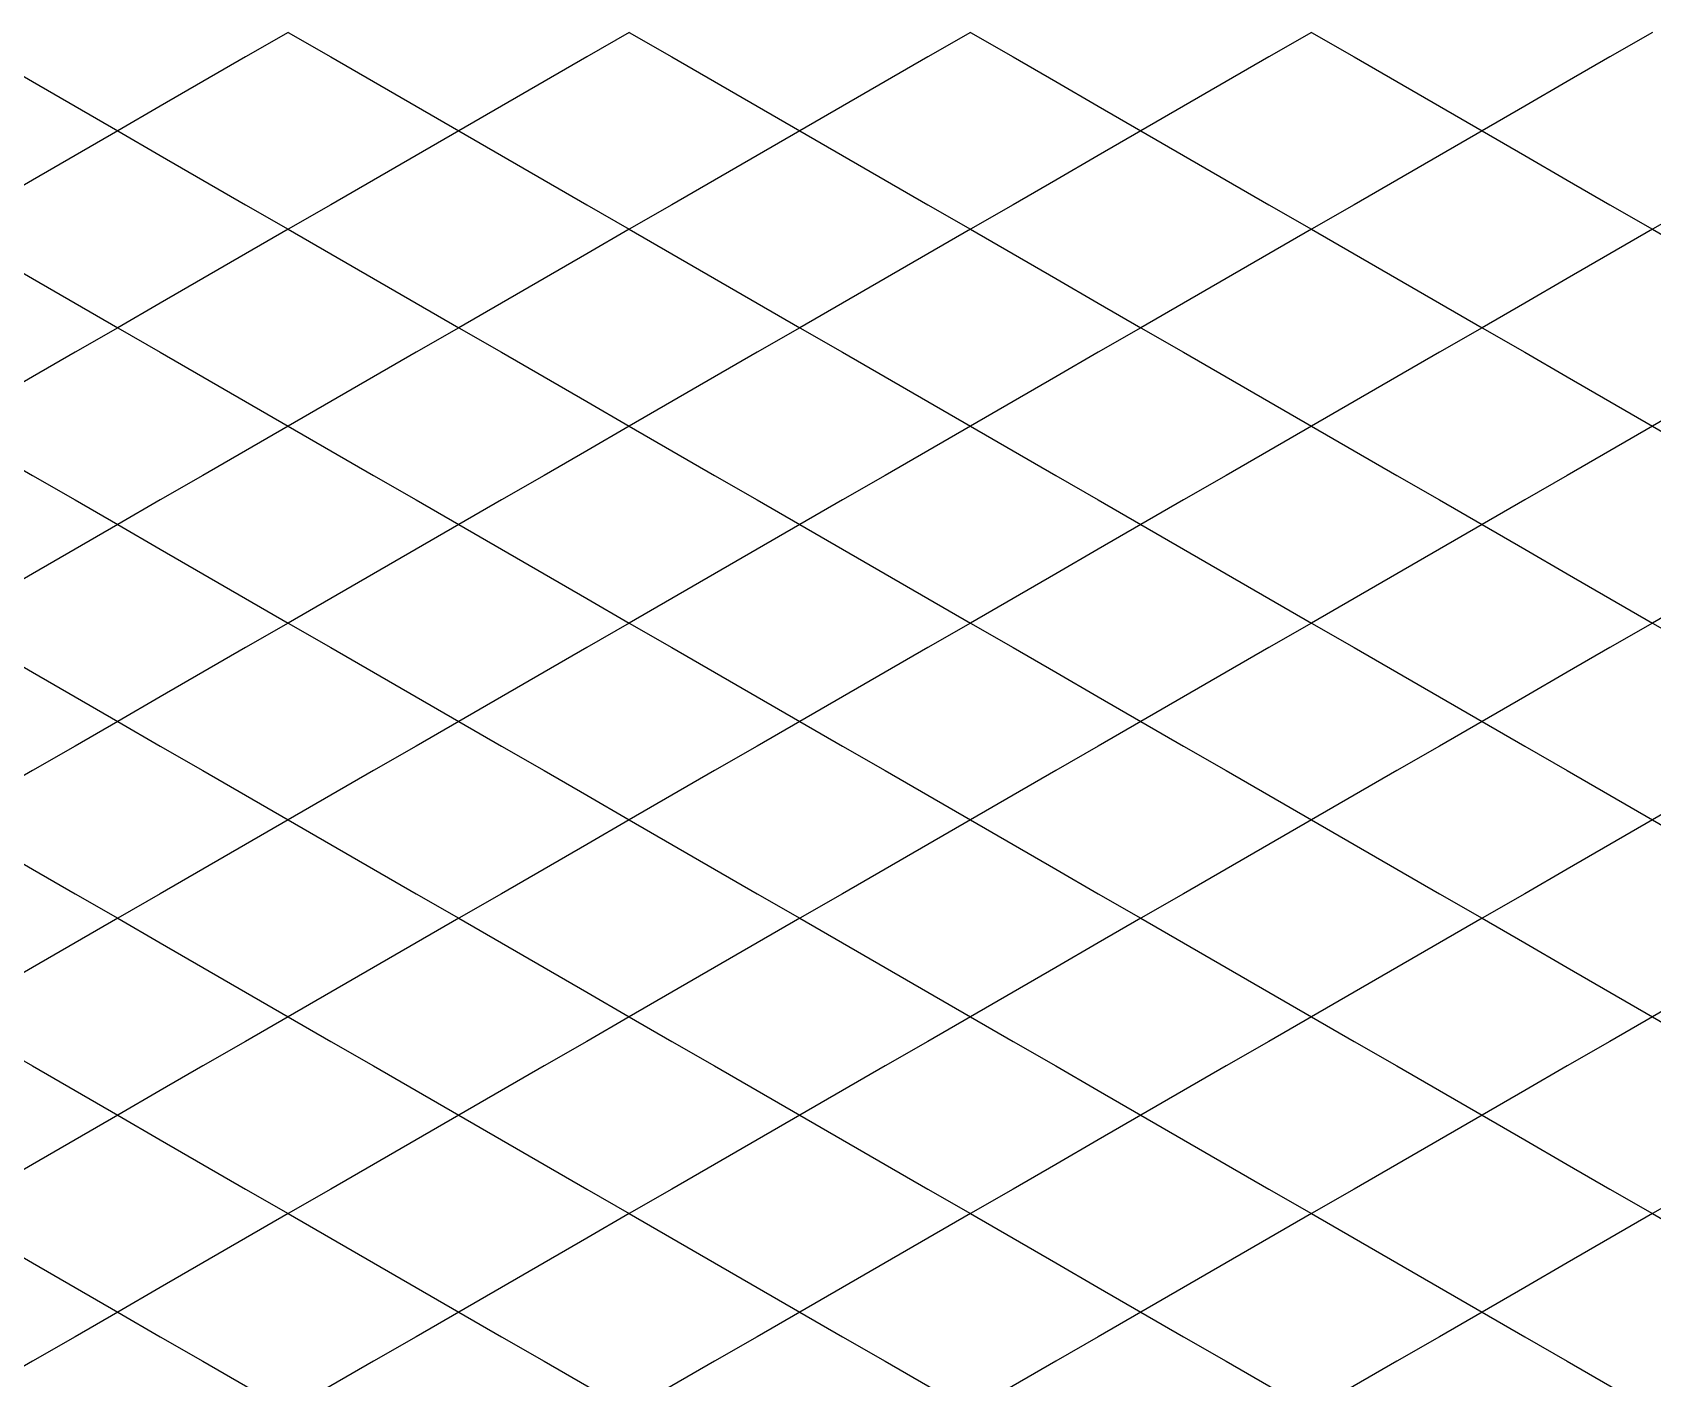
# Model space of a CAD drawing. Header units: metres. Extents: x 0 to 1028, y -291 to 246.
# Drawn here: x 289.1 to 349.6, y -61.5 to -11.3 of the extents above; entities that cross this region are included whole.
import ezdxf

# ---------------------------------------------------------------- set-up
doc = ezdxf.new("R2010")
doc.units = ezdxf.units.M
doc.layers.add('LAYER_02_PROJECTION', color=7, linetype='Continuous')

msp = doc.modelspace()

# ---------------------------------------------------------------- linework, layer by layer
at = {"layer": 'LAYER_02_PROJECTION'}
for points in [[(285.954, -11.268), (287.545, -12.186), (289.136, -13.105), (290.727, -14.023), (292.318, -14.942)], [(285.954, -11.268), (287.545, -12.186), (289.136, -13.105), (290.727, -14.023), (292.318, -14.942)], [(298.682, -11.268), (297.091, -12.186), (295.5, -13.105), (293.909, -14.023), (292.318, -14.942)], [(298.682, -11.268), (297.091, -12.186), (295.5, -13.105), (293.909, -14.023), (292.318, -14.942)], [(298.682, -11.268), (300.273, -12.186), (301.864, -13.105), (303.455, -14.023), (305.046, -14.942)], [(298.682, -11.268), (300.273, -12.186), (301.864, -13.105), (303.455, -14.023), (305.046, -14.942)], [(311.41, -11.268), (309.819, -12.186), (308.228, -13.105), (306.637, -14.023), (305.046, -14.942)], [(311.41, -11.268), (309.819, -12.186), (308.228, -13.105), (306.637, -14.023), (305.046, -14.942)], [(311.41, -11.268), (313.001, -12.186), (314.592, -13.105), (316.183, -14.023), (317.774, -14.942)], [(311.41, -11.268), (313.001, -12.186), (314.592, -13.105), (316.183, -14.023), (317.774, -14.942)], [(324.138, -11.268), (322.547, -12.186), (320.956, -13.105), (319.365, -14.023), (317.774, -14.942)], [(324.138, -11.268), (322.547, -12.186), (320.956, -13.105), (319.365, -14.023), (317.774, -14.942)], [(324.138, -11.268), (325.729, -12.186), (327.32, -13.105), (328.911, -14.023), (330.502, -14.942)], [(324.138, -11.268), (325.729, -12.186), (327.32, -13.105), (328.911, -14.023), (330.502, -14.942)], [(336.866, -11.268), (335.275, -12.186), (333.684, -13.105), (332.093, -14.023), (330.502, -14.942)], [(336.866, -11.268), (335.275, -12.186), (333.684, -13.105), (332.093, -14.023), (330.502, -14.942)], [(336.866, -11.268), (338.457, -12.186), (340.048, -13.105), (341.639, -14.023), (343.23, -14.942)], [(336.866, -11.268), (338.457, -12.186), (340.048, -13.105), (341.639, -14.023), (343.23, -14.942)], [(349.594, -11.268), (348.003, -12.186), (346.412, -13.105), (344.821, -14.023), (343.23, -14.942)], [(349.594, -11.268), (348.003, -12.186), (346.412, -13.105), (344.821, -14.023), (343.23, -14.942)], [(292.318, -14.942), (290.727, -15.86), (289.136, -16.779), (287.545, -17.698), (285.954, -18.616)], [(292.318, -14.942), (290.727, -15.86), (289.136, -16.779), (287.545, -17.698), (285.954, -18.616)], [(292.318, -14.942), (293.909, -15.86), (295.5, -16.779), (297.091, -17.698), (298.682, -18.616)], [(292.318, -14.942), (293.909, -15.86), (295.5, -16.779), (297.091, -17.698), (298.682, -18.616)], [(305.046, -14.942), (303.455, -15.86), (301.864, -16.779), (300.273, -17.698), (298.682, -18.616)], [(305.046, -14.942), (303.455, -15.86), (301.864, -16.779), (300.273, -17.698), (298.682, -18.616)], [(305.046, -14.942), (306.637, -15.86), (308.228, -16.779), (309.819, -17.698), (311.41, -18.616)], [(305.046, -14.942), (306.637, -15.86), (308.228, -16.779), (309.819, -17.698), (311.41, -18.616)], [(317.774, -14.942), (316.183, -15.86), (314.592, -16.779), (313.001, -17.698), (311.41, -18.616)], [(317.774, -14.942), (316.183, -15.86), (314.592, -16.779), (313.001, -17.698), (311.41, -18.616)], [(317.774, -14.942), (319.365, -15.86), (320.956, -16.779), (322.547, -17.698), (324.138, -18.616)], [(317.774, -14.942), (319.365, -15.86), (320.956, -16.779), (322.547, -17.698), (324.138, -18.616)], [(330.502, -14.942), (328.911, -15.86), (327.32, -16.779), (325.729, -17.698), (324.138, -18.616)], [(330.502, -14.942), (328.911, -15.86), (327.32, -16.779), (325.729, -17.698), (324.138, -18.616)], [(330.502, -14.942), (332.093, -15.86), (333.684, -16.779), (335.275, -17.698), (336.866, -18.616)], [(330.502, -14.942), (332.093, -15.86), (333.684, -16.779), (335.275, -17.698), (336.866, -18.616)], [(343.23, -14.942), (341.639, -15.86), (340.048, -16.779), (338.457, -17.698), (336.866, -18.616)], [(343.23, -14.942), (341.639, -15.86), (340.048, -16.779), (338.457, -17.698), (336.866, -18.616)], [(343.23, -14.942), (344.821, -15.86), (346.412, -16.779), (348.003, -17.698), (349.594, -18.616)], [(343.23, -14.942), (344.821, -15.86), (346.412, -16.779), (348.003, -17.698), (349.594, -18.616)], [(355.958, -14.942), (354.367, -15.86), (352.776, -16.779), (351.185, -17.698), (349.594, -18.616)], [(355.958, -14.942), (354.367, -15.86), (352.776, -16.779), (351.185, -17.698), (349.594, -18.616)], [(285.954, -18.616), (287.545, -19.535), (289.136, -20.453), (290.727, -21.372), (292.318, -22.29)], [(285.954, -18.616), (287.545, -19.535), (289.136, -20.453), (290.727, -21.372), (292.318, -22.29)], [(298.682, -18.616), (297.091, -19.535), (295.5, -20.453), (293.909, -21.372), (292.318, -22.29)], [(298.682, -18.616), (297.091, -19.535), (295.5, -20.453), (293.909, -21.372), (292.318, -22.29)], [(298.682, -18.616), (300.273, -19.535), (301.864, -20.453), (303.455, -21.372), (305.046, -22.29)], [(298.682, -18.616), (300.273, -19.535), (301.864, -20.453), (303.455, -21.372), (305.046, -22.29)], [(311.41, -18.616), (309.819, -19.535), (308.228, -20.453), (306.637, -21.372), (305.046, -22.29)], [(311.41, -18.616), (309.819, -19.535), (308.228, -20.453), (306.637, -21.372), (305.046, -22.29)], [(311.41, -18.616), (313.001, -19.535), (314.592, -20.453), (316.183, -21.372), (317.774, -22.29)], [(311.41, -18.616), (313.001, -19.535), (314.592, -20.453), (316.183, -21.372), (317.774, -22.29)], [(324.138, -18.616), (322.547, -19.535), (320.956, -20.453), (319.365, -21.372), (317.774, -22.29)], [(324.138, -18.616), (322.547, -19.535), (320.956, -20.453), (319.365, -21.372), (317.774, -22.29)], [(324.138, -18.616), (325.729, -19.535), (327.32, -20.453), (328.911, -21.372), (330.502, -22.29)], [(324.138, -18.616), (325.729, -19.535), (327.32, -20.453), (328.911, -21.372), (330.502, -22.29)], [(336.866, -18.616), (335.275, -19.535), (333.684, -20.453), (332.093, -21.372), (330.502, -22.29)], [(336.866, -18.616), (335.275, -19.535), (333.684, -20.453), (332.093, -21.372), (330.502, -22.29)], [(336.866, -18.616), (338.457, -19.535), (340.048, -20.453), (341.639, -21.372), (343.23, -22.29)], [(336.866, -18.616), (338.457, -19.535), (340.048, -20.453), (341.639, -21.372), (343.23, -22.29)], [(349.594, -18.616), (348.003, -19.535), (346.412, -20.453), (344.821, -21.372), (343.23, -22.29)], [(349.594, -18.616), (348.003, -19.535), (346.412, -20.453), (344.821, -21.372), (343.23, -22.29)], [(349.594, -18.616), (351.185, -19.535), (352.776, -20.453), (354.367, -21.372), (355.958, -22.29)], [(349.594, -18.616), (351.185, -19.535), (352.776, -20.453), (354.367, -21.372), (355.958, -22.29)], [(292.318, -22.29), (290.727, -23.209), (289.136, -24.127), (287.545, -25.046), (285.954, -25.965)], [(292.318, -22.29), (290.727, -23.209), (289.136, -24.127), (287.545, -25.046), (285.954, -25.965)], [(292.318, -22.29), (293.909, -23.209), (295.5, -24.127), (297.091, -25.046), (298.682, -25.965)], [(292.318, -22.29), (293.909, -23.209), (295.5, -24.127), (297.091, -25.046), (298.682, -25.965)], [(305.046, -22.29), (303.455, -23.209), (301.864, -24.127), (300.273, -25.046), (298.682, -25.965)], [(305.046, -22.29), (303.455, -23.209), (301.864, -24.127), (300.273, -25.046), (298.682, -25.965)], [(305.046, -22.29), (306.637, -23.209), (308.228, -24.127), (309.819, -25.046), (311.41, -25.965)], [(305.046, -22.29), (306.637, -23.209), (308.228, -24.127), (309.819, -25.046), (311.41, -25.965)], [(317.774, -22.29), (316.183, -23.209), (314.592, -24.127), (313.001, -25.046), (311.41, -25.965)], [(317.774, -22.29), (316.183, -23.209), (314.592, -24.127), (313.001, -25.046), (311.41, -25.965)], [(317.774, -22.29), (319.365, -23.209), (320.956, -24.127), (322.547, -25.046), (324.138, -25.965)], [(317.774, -22.29), (319.365, -23.209), (320.956, -24.127), (322.547, -25.046), (324.138, -25.965)], [(330.502, -22.29), (328.911, -23.209), (327.32, -24.127), (325.729, -25.046), (324.138, -25.965)], [(330.502, -22.29), (328.911, -23.209), (327.32, -24.127), (325.729, -25.046), (324.138, -25.965)], [(330.502, -22.29), (332.093, -23.209), (333.684, -24.127), (335.275, -25.046), (336.866, -25.965)], [(330.502, -22.29), (332.093, -23.209), (333.684, -24.127), (335.275, -25.046), (336.866, -25.965)], [(343.23, -22.29), (341.639, -23.209), (340.048, -24.127), (338.457, -25.046), (336.866, -25.965)], [(343.23, -22.29), (341.639, -23.209), (340.048, -24.127), (338.457, -25.046), (336.866, -25.965)], [(343.23, -22.29), (344.821, -23.209), (346.412, -24.127), (348.003, -25.046), (349.594, -25.965)], [(343.23, -22.29), (344.821, -23.209), (346.412, -24.127), (348.003, -25.046), (349.594, -25.965)], [(355.958, -22.29), (354.367, -23.209), (352.776, -24.127), (351.185, -25.046), (349.594, -25.965)], [(355.958, -22.29), (354.367, -23.209), (352.776, -24.127), (351.185, -25.046), (349.594, -25.965)], [(285.954, -25.965), (287.545, -26.883), (289.136, -27.802), (290.727, -28.72), (292.318, -29.639)], [(285.954, -25.965), (287.545, -26.883), (289.136, -27.802), (290.727, -28.72), (292.318, -29.639)], [(298.682, -25.965), (297.091, -26.883), (295.5, -27.802), (293.909, -28.72), (292.318, -29.639)], [(298.682, -25.965), (297.091, -26.883), (295.5, -27.802), (293.909, -28.72), (292.318, -29.639)], [(298.682, -25.965), (300.273, -26.883), (301.864, -27.802), (303.455, -28.72), (305.046, -29.639)], [(298.682, -25.965), (300.273, -26.883), (301.864, -27.802), (303.455, -28.72), (305.046, -29.639)], [(311.41, -25.965), (309.819, -26.883), (308.228, -27.802), (306.637, -28.72), (305.046, -29.639)], [(311.41, -25.965), (309.819, -26.883), (308.228, -27.802), (306.637, -28.72), (305.046, -29.639)], [(311.41, -25.965), (313.001, -26.883), (314.592, -27.802), (316.183, -28.72), (317.774, -29.639)], [(311.41, -25.965), (313.001, -26.883), (314.592, -27.802), (316.183, -28.72), (317.774, -29.639)], [(324.138, -25.965), (322.547, -26.883), (320.956, -27.802), (319.365, -28.72), (317.774, -29.639)], [(324.138, -25.965), (322.547, -26.883), (320.956, -27.802), (319.365, -28.72), (317.774, -29.639)], [(324.138, -25.965), (325.729, -26.883), (327.32, -27.802), (328.911, -28.72), (330.502, -29.639)], [(324.138, -25.965), (325.729, -26.883), (327.32, -27.802), (328.911, -28.72), (330.502, -29.639)], [(336.866, -25.965), (335.275, -26.883), (333.684, -27.802), (332.093, -28.72), (330.502, -29.639)], [(336.866, -25.965), (335.275, -26.883), (333.684, -27.802), (332.093, -28.72), (330.502, -29.639)], [(336.866, -25.965), (338.457, -26.883), (340.048, -27.802), (341.639, -28.72), (343.23, -29.639)], [(336.866, -25.965), (338.457, -26.883), (340.048, -27.802), (341.639, -28.72), (343.23, -29.639)], [(349.594, -25.965), (348.003, -26.883), (346.412, -27.802), (344.821, -28.72), (343.23, -29.639)], [(349.594, -25.965), (348.003, -26.883), (346.412, -27.802), (344.821, -28.72), (343.23, -29.639)], [(349.594, -25.965), (351.185, -26.883), (352.776, -27.802), (354.367, -28.72), (355.958, -29.639)], [(349.594, -25.965), (351.185, -26.883), (352.776, -27.802), (354.367, -28.72), (355.958, -29.639)], [(292.318, -29.639), (290.727, -30.557), (289.136, -31.476), (287.545, -32.395), (285.954, -33.313)], [(292.318, -29.639), (290.727, -30.557), (289.136, -31.476), (287.545, -32.395), (285.954, -33.313)], [(292.318, -29.639), (293.909, -30.557), (295.5, -31.476), (297.091, -32.395), (298.682, -33.313)], [(292.318, -29.639), (293.909, -30.557), (295.5, -31.476), (297.091, -32.395), (298.682, -33.313)], [(305.046, -29.639), (303.455, -30.557), (301.864, -31.476), (300.273, -32.395), (298.682, -33.313)], [(305.046, -29.639), (303.455, -30.557), (301.864, -31.476), (300.273, -32.395), (298.682, -33.313)], [(305.046, -29.639), (306.637, -30.557), (308.228, -31.476), (309.819, -32.395), (311.41, -33.313)], [(305.046, -29.639), (306.637, -30.557), (308.228, -31.476), (309.819, -32.395), (311.41, -33.313)], [(317.774, -29.639), (316.183, -30.557), (314.592, -31.476), (313.001, -32.395), (311.41, -33.313)], [(317.774, -29.639), (316.183, -30.557), (314.592, -31.476), (313.001, -32.395), (311.41, -33.313)], [(317.774, -29.639), (319.365, -30.557), (320.956, -31.476), (322.547, -32.395), (324.138, -33.313)], [(317.774, -29.639), (319.365, -30.557), (320.956, -31.476), (322.547, -32.395), (324.138, -33.313)], [(330.502, -29.639), (328.911, -30.557), (327.32, -31.476), (325.729, -32.395), (324.138, -33.313)], [(330.502, -29.639), (328.911, -30.557), (327.32, -31.476), (325.729, -32.395), (324.138, -33.313)], [(330.502, -29.639), (332.093, -30.557), (333.684, -31.476), (335.275, -32.395), (336.866, -33.313)], [(330.502, -29.639), (332.093, -30.557), (333.684, -31.476), (335.275, -32.395), (336.866, -33.313)], [(343.23, -29.639), (341.639, -30.557), (340.048, -31.476), (338.457, -32.395), (336.866, -33.313)], [(343.23, -29.639), (341.639, -30.557), (340.048, -31.476), (338.457, -32.395), (336.866, -33.313)], [(343.23, -29.639), (344.821, -30.557), (346.412, -31.476), (348.003, -32.395), (349.594, -33.313)], [(343.23, -29.639), (344.821, -30.557), (346.412, -31.476), (348.003, -32.395), (349.594, -33.313)], [(355.958, -29.639), (354.367, -30.557), (352.776, -31.476), (351.185, -32.395), (349.594, -33.313)], [(355.958, -29.639), (354.367, -30.557), (352.776, -31.476), (351.185, -32.395), (349.594, -33.313)], [(285.954, -33.313), (287.545, -34.232), (289.136, -35.15), (290.727, -36.069), (292.318, -36.987)], [(285.954, -33.313), (287.545, -34.232), (289.136, -35.15), (290.727, -36.069), (292.318, -36.987)], [(298.682, -33.313), (297.091, -34.232), (295.5, -35.15), (293.909, -36.069), (292.318, -36.987)], [(298.682, -33.313), (297.091, -34.232), (295.5, -35.15), (293.909, -36.069), (292.318, -36.987)], [(298.682, -33.313), (300.273, -34.232), (301.864, -35.15), (303.455, -36.069), (305.046, -36.987)], [(298.682, -33.313), (300.273, -34.232), (301.864, -35.15), (303.455, -36.069), (305.046, -36.987)], [(311.41, -33.313), (309.819, -34.232), (308.228, -35.15), (306.637, -36.069), (305.046, -36.987)], [(311.41, -33.313), (309.819, -34.232), (308.228, -35.15), (306.637, -36.069), (305.046, -36.987)], [(311.41, -33.313), (313.001, -34.232), (314.592, -35.15), (316.183, -36.069), (317.774, -36.987)], [(311.41, -33.313), (313.001, -34.232), (314.592, -35.15), (316.183, -36.069), (317.774, -36.987)], [(324.138, -33.313), (322.547, -34.232), (320.956, -35.15), (319.365, -36.069), (317.774, -36.987)], [(324.138, -33.313), (322.547, -34.232), (320.956, -35.15), (319.365, -36.069), (317.774, -36.987)], [(324.138, -33.313), (325.729, -34.232), (327.32, -35.15), (328.911, -36.069), (330.502, -36.987)], [(324.138, -33.313), (325.729, -34.232), (327.32, -35.15), (328.911, -36.069), (330.502, -36.987)], [(336.866, -33.313), (335.275, -34.232), (333.684, -35.15), (332.093, -36.069), (330.502, -36.987)], [(336.866, -33.313), (335.275, -34.232), (333.684, -35.15), (332.093, -36.069), (330.502, -36.987)], [(336.866, -33.313), (338.457, -34.232), (340.048, -35.15), (341.639, -36.069), (343.23, -36.987)], [(336.866, -33.313), (338.457, -34.232), (340.048, -35.15), (341.639, -36.069), (343.23, -36.987)], [(349.594, -33.313), (348.003, -34.232), (346.412, -35.15), (344.821, -36.069), (343.23, -36.987)], [(349.594, -33.313), (348.003, -34.232), (346.412, -35.15), (344.821, -36.069), (343.23, -36.987)], [(349.594, -33.313), (351.185, -34.232), (352.776, -35.15), (354.367, -36.069), (355.958, -36.987)], [(349.594, -33.313), (351.185, -34.232), (352.776, -35.15), (354.367, -36.069), (355.958, -36.987)], [(292.318, -36.987), (290.727, -37.906), (289.136, -38.824), (287.545, -39.743), (285.954, -40.662)], [(292.318, -36.987), (290.727, -37.906), (289.136, -38.824), (287.545, -39.743), (285.954, -40.662)], [(292.318, -36.987), (293.909, -37.906), (295.5, -38.824), (297.091, -39.743), (298.682, -40.662)], [(292.318, -36.987), (293.909, -37.906), (295.5, -38.824), (297.091, -39.743), (298.682, -40.662)], [(305.046, -36.987), (303.455, -37.906), (301.864, -38.824), (300.273, -39.743), (298.682, -40.662)], [(305.046, -36.987), (303.455, -37.906), (301.864, -38.824), (300.273, -39.743), (298.682, -40.662)], [(305.046, -36.987), (306.637, -37.906), (308.228, -38.824), (309.819, -39.743), (311.41, -40.662)], [(305.046, -36.987), (306.637, -37.906), (308.228, -38.824), (309.819, -39.743), (311.41, -40.662)], [(317.774, -36.987), (316.183, -37.906), (314.592, -38.824), (313.001, -39.743), (311.41, -40.662)], [(317.774, -36.987), (316.183, -37.906), (314.592, -38.824), (313.001, -39.743), (311.41, -40.662)], [(317.774, -36.987), (319.365, -37.906), (320.956, -38.824), (322.547, -39.743), (324.138, -40.662)], [(317.774, -36.987), (319.365, -37.906), (320.956, -38.824), (322.547, -39.743), (324.138, -40.662)], [(330.502, -36.987), (328.911, -37.906), (327.32, -38.824), (325.729, -39.743), (324.138, -40.662)], [(330.502, -36.987), (328.911, -37.906), (327.32, -38.824), (325.729, -39.743), (324.138, -40.662)], [(330.502, -36.987), (332.093, -37.906), (333.684, -38.824), (335.275, -39.743), (336.866, -40.662)], [(330.502, -36.987), (332.093, -37.906), (333.684, -38.824), (335.275, -39.743), (336.866, -40.662)], [(343.23, -36.987), (341.639, -37.906), (340.048, -38.824), (338.457, -39.743), (336.866, -40.662)], [(343.23, -36.987), (341.639, -37.906), (340.048, -38.824), (338.457, -39.743), (336.866, -40.662)], [(343.23, -36.987), (344.821, -37.906), (346.412, -38.824), (348.003, -39.743), (349.594, -40.662)], [(343.23, -36.987), (344.821, -37.906), (346.412, -38.824), (348.003, -39.743), (349.594, -40.662)], [(355.958, -36.987), (354.367, -37.906), (352.776, -38.824), (351.185, -39.743), (349.594, -40.662)], [(355.958, -36.987), (354.367, -37.906), (352.776, -38.824), (351.185, -39.743), (349.594, -40.662)], [(285.954, -40.662), (287.545, -41.58), (289.136, -42.499), (290.727, -43.417), (292.318, -44.336)], [(285.954, -40.662), (287.545, -41.58), (289.136, -42.499), (290.727, -43.417), (292.318, -44.336)], [(298.682, -40.662), (297.091, -41.58), (295.5, -42.499), (293.909, -43.417), (292.318, -44.336)], [(298.682, -40.662), (297.091, -41.58), (295.5, -42.499), (293.909, -43.417), (292.318, -44.336)], [(298.682, -40.662), (300.273, -41.58), (301.864, -42.499), (303.455, -43.417), (305.046, -44.336)], [(298.682, -40.662), (300.273, -41.58), (301.864, -42.499), (303.455, -43.417), (305.046, -44.336)], [(311.41, -40.662), (309.819, -41.58), (308.228, -42.499), (306.637, -43.417), (305.046, -44.336)], [(311.41, -40.662), (309.819, -41.58), (308.228, -42.499), (306.637, -43.417), (305.046, -44.336)], [(311.41, -40.662), (313.001, -41.58), (314.592, -42.499), (316.183, -43.417), (317.774, -44.336)], [(311.41, -40.662), (313.001, -41.58), (314.592, -42.499), (316.183, -43.417), (317.774, -44.336)], [(324.138, -40.662), (322.547, -41.58), (320.956, -42.499), (319.365, -43.417), (317.774, -44.336)], [(324.138, -40.662), (322.547, -41.58), (320.956, -42.499), (319.365, -43.417), (317.774, -44.336)], [(324.138, -40.662), (325.729, -41.58), (327.32, -42.499), (328.911, -43.417), (330.502, -44.336)], [(324.138, -40.662), (325.729, -41.58), (327.32, -42.499), (328.911, -43.417), (330.502, -44.336)], [(336.866, -40.662), (335.275, -41.58), (333.684, -42.499), (332.093, -43.417), (330.502, -44.336)], [(336.866, -40.662), (335.275, -41.58), (333.684, -42.499), (332.093, -43.417), (330.502, -44.336)], [(336.866, -40.662), (338.457, -41.58), (340.048, -42.499), (341.639, -43.417), (343.23, -44.336)], [(336.866, -40.662), (338.457, -41.58), (340.048, -42.499), (341.639, -43.417), (343.23, -44.336)], [(349.594, -40.662), (348.003, -41.58), (346.412, -42.499), (344.821, -43.417), (343.23, -44.336)], [(349.594, -40.662), (348.003, -41.58), (346.412, -42.499), (344.821, -43.417), (343.23, -44.336)], [(349.594, -40.662), (351.185, -41.58), (352.776, -42.499), (354.367, -43.417), (355.958, -44.336)], [(349.594, -40.662), (351.185, -41.58), (352.776, -42.499), (354.367, -43.417), (355.958, -44.336)], [(292.318, -44.336), (290.727, -45.254), (289.136, -46.173), (287.545, -47.091), (285.954, -48.01)], [(292.318, -44.336), (290.727, -45.254), (289.136, -46.173), (287.545, -47.091), (285.954, -48.01)], [(292.318, -44.336), (293.909, -45.254), (295.5, -46.173), (297.091, -47.091), (298.682, -48.01)], [(292.318, -44.336), (293.909, -45.254), (295.5, -46.173), (297.091, -47.091), (298.682, -48.01)], [(305.046, -44.336), (303.455, -45.254), (301.864, -46.173), (300.273, -47.091), (298.682, -48.01)], [(305.046, -44.336), (303.455, -45.254), (301.864, -46.173), (300.273, -47.091), (298.682, -48.01)], [(305.046, -44.336), (306.637, -45.254), (308.228, -46.173), (309.819, -47.091), (311.41, -48.01)], [(305.046, -44.336), (306.637, -45.254), (308.228, -46.173), (309.819, -47.091), (311.41, -48.01)], [(317.774, -44.336), (316.183, -45.254), (314.592, -46.173), (313.001, -47.091), (311.41, -48.01)], [(317.774, -44.336), (316.183, -45.254), (314.592, -46.173), (313.001, -47.091), (311.41, -48.01)], [(317.774, -44.336), (319.365, -45.254), (320.956, -46.173), (322.547, -47.091), (324.138, -48.01)], [(317.774, -44.336), (319.365, -45.254), (320.956, -46.173), (322.547, -47.091), (324.138, -48.01)], [(330.502, -44.336), (328.911, -45.254), (327.32, -46.173), (325.729, -47.091), (324.138, -48.01)], [(330.502, -44.336), (328.911, -45.254), (327.32, -46.173), (325.729, -47.091), (324.138, -48.01)], [(330.502, -44.336), (332.093, -45.254), (333.684, -46.173), (335.275, -47.091), (336.866, -48.01)], [(330.502, -44.336), (332.093, -45.254), (333.684, -46.173), (335.275, -47.091), (336.866, -48.01)], [(343.23, -44.336), (341.639, -45.254), (340.048, -46.173), (338.457, -47.091), (336.866, -48.01)], [(343.23, -44.336), (341.639, -45.254), (340.048, -46.173), (338.457, -47.091), (336.866, -48.01)], [(343.23, -44.336), (344.821, -45.254), (346.412, -46.173), (348.003, -47.091), (349.594, -48.01)], [(343.23, -44.336), (344.821, -45.254), (346.412, -46.173), (348.003, -47.091), (349.594, -48.01)], [(355.958, -44.336), (354.367, -45.254), (352.776, -46.173), (351.185, -47.091), (349.594, -48.01)], [(355.958, -44.336), (354.367, -45.254), (352.776, -46.173), (351.185, -47.091), (349.594, -48.01)], [(285.954, -48.01), (287.545, -48.929), (289.136, -49.847), (290.727, -50.766), (292.318, -51.684)], [(285.954, -48.01), (287.545, -48.929), (289.136, -49.847), (290.727, -50.766), (292.318, -51.684)], [(298.682, -48.01), (297.091, -48.929), (295.5, -49.847), (293.909, -50.766), (292.318, -51.684)], [(298.682, -48.01), (297.091, -48.929), (295.5, -49.847), (293.909, -50.766), (292.318, -51.684)], [(298.682, -48.01), (300.273, -48.929), (301.864, -49.847), (303.455, -50.766), (305.046, -51.684)], [(298.682, -48.01), (300.273, -48.929), (301.864, -49.847), (303.455, -50.766), (305.046, -51.684)], [(311.41, -48.01), (309.819, -48.929), (308.228, -49.847), (306.637, -50.766), (305.046, -51.684)], [(311.41, -48.01), (309.819, -48.929), (308.228, -49.847), (306.637, -50.766), (305.046, -51.684)], [(311.41, -48.01), (313.001, -48.929), (314.592, -49.847), (316.183, -50.766), (317.774, -51.684)], [(311.41, -48.01), (313.001, -48.929), (314.592, -49.847), (316.183, -50.766), (317.774, -51.684)], [(324.138, -48.01), (322.547, -48.929), (320.956, -49.847), (319.365, -50.766), (317.774, -51.684)], [(324.138, -48.01), (322.547, -48.929), (320.956, -49.847), (319.365, -50.766), (317.774, -51.684)], [(324.138, -48.01), (325.729, -48.929), (327.32, -49.847), (328.911, -50.766), (330.502, -51.684)], [(324.138, -48.01), (325.729, -48.929), (327.32, -49.847), (328.911, -50.766), (330.502, -51.684)], [(336.866, -48.01), (335.275, -48.929), (333.684, -49.847), (332.093, -50.766), (330.502, -51.684)], [(336.866, -48.01), (335.275, -48.929), (333.684, -49.847), (332.093, -50.766), (330.502, -51.684)], [(336.866, -48.01), (338.457, -48.929), (340.048, -49.847), (341.639, -50.766), (343.23, -51.684)], [(336.866, -48.01), (338.457, -48.929), (340.048, -49.847), (341.639, -50.766), (343.23, -51.684)], [(349.594, -48.01), (348.003, -48.929), (346.412, -49.847), (344.821, -50.766), (343.23, -51.684)], [(349.594, -48.01), (348.003, -48.929), (346.412, -49.847), (344.821, -50.766), (343.23, -51.684)], [(349.594, -48.01), (351.185, -48.929), (352.776, -49.847), (354.367, -50.766), (355.958, -51.684)], [(349.594, -48.01), (351.185, -48.929), (352.776, -49.847), (354.367, -50.766), (355.958, -51.684)], [(292.318, -51.684), (290.727, -52.603), (289.136, -53.521), (287.545, -54.44), (285.954, -55.358)], [(292.318, -51.684), (290.727, -52.603), (289.136, -53.521), (287.545, -54.44), (285.954, -55.358)], [(292.318, -51.684), (293.909, -52.603), (295.5, -53.521), (297.091, -54.44), (298.682, -55.358)], [(292.318, -51.684), (293.909, -52.603), (295.5, -53.521), (297.091, -54.44), (298.682, -55.358)], [(305.046, -51.684), (303.455, -52.603), (301.864, -53.521), (300.273, -54.44), (298.682, -55.358)], [(305.046, -51.684), (303.455, -52.603), (301.864, -53.521), (300.273, -54.44), (298.682, -55.358)], [(305.046, -51.684), (306.637, -52.603), (308.228, -53.521), (309.819, -54.44), (311.41, -55.358)], [(305.046, -51.684), (306.637, -52.603), (308.228, -53.521), (309.819, -54.44), (311.41, -55.358)], [(317.774, -51.684), (316.183, -52.603), (314.592, -53.521), (313.001, -54.44), (311.41, -55.358)], [(317.774, -51.684), (316.183, -52.603), (314.592, -53.521), (313.001, -54.44), (311.41, -55.358)], [(317.774, -51.684), (319.365, -52.603), (320.956, -53.521), (322.547, -54.44), (324.138, -55.358)], [(317.774, -51.684), (319.365, -52.603), (320.956, -53.521), (322.547, -54.44), (324.138, -55.358)], [(330.502, -51.684), (328.911, -52.603), (327.32, -53.521), (325.729, -54.44), (324.138, -55.358)], [(330.502, -51.684), (328.911, -52.603), (327.32, -53.521), (325.729, -54.44), (324.138, -55.358)], [(330.502, -51.684), (332.093, -52.603), (333.684, -53.521), (335.275, -54.44), (336.866, -55.358)], [(330.502, -51.684), (332.093, -52.603), (333.684, -53.521), (335.275, -54.44), (336.866, -55.358)], [(343.23, -51.684), (341.639, -52.603), (340.048, -53.521), (338.457, -54.44), (336.866, -55.358)], [(343.23, -51.684), (341.639, -52.603), (340.048, -53.521), (338.457, -54.44), (336.866, -55.358)], [(343.23, -51.684), (344.821, -52.603), (346.412, -53.521), (348.003, -54.44), (349.594, -55.358)], [(343.23, -51.684), (344.821, -52.603), (346.412, -53.521), (348.003, -54.44), (349.594, -55.358)], [(355.958, -51.684), (354.367, -52.603), (352.776, -53.521), (351.185, -54.44), (349.594, -55.358)], [(355.958, -51.684), (354.367, -52.603), (352.776, -53.521), (351.185, -54.44), (349.594, -55.358)], [(285.954, -55.358), (287.545, -56.277), (289.136, -57.196), (290.727, -58.114), (292.318, -59.033)], [(285.954, -55.358), (287.545, -56.277), (289.136, -57.196), (290.727, -58.114), (292.318, -59.033)], [(298.682, -55.358), (297.091, -56.277), (295.5, -57.196), (293.909, -58.114), (292.318, -59.033)], [(298.682, -55.358), (297.091, -56.277), (295.5, -57.196), (293.909, -58.114), (292.318, -59.033)], [(298.682, -55.358), (300.273, -56.277), (301.864, -57.196), (303.455, -58.114), (305.046, -59.033)], [(298.682, -55.358), (300.273, -56.277), (301.864, -57.196), (303.455, -58.114), (305.046, -59.033)], [(311.41, -55.358), (309.819, -56.277), (308.228, -57.196), (306.637, -58.114), (305.046, -59.033)], [(311.41, -55.358), (309.819, -56.277), (308.228, -57.196), (306.637, -58.114), (305.046, -59.033)], [(311.41, -55.358), (313.001, -56.277), (314.592, -57.196), (316.183, -58.114), (317.774, -59.033)], [(311.41, -55.358), (313.001, -56.277), (314.592, -57.196), (316.183, -58.114), (317.774, -59.033)], [(324.138, -55.358), (322.547, -56.277), (320.956, -57.196), (319.365, -58.114), (317.774, -59.033)], [(324.138, -55.358), (322.547, -56.277), (320.956, -57.196), (319.365, -58.114), (317.774, -59.033)], [(324.138, -55.358), (325.729, -56.277), (327.32, -57.196), (328.911, -58.114), (330.502, -59.033)], [(324.138, -55.358), (325.729, -56.277), (327.32, -57.196), (328.911, -58.114), (330.502, -59.033)], [(336.866, -55.358), (335.275, -56.277), (333.684, -57.196), (332.093, -58.114), (330.502, -59.033)], [(336.866, -55.358), (335.275, -56.277), (333.684, -57.196), (332.093, -58.114), (330.502, -59.033)], [(336.866, -55.358), (338.457, -56.277), (340.048, -57.196), (341.639, -58.114), (343.23, -59.033)], [(336.866, -55.358), (338.457, -56.277), (340.048, -57.196), (341.639, -58.114), (343.23, -59.033)], [(349.594, -55.358), (348.003, -56.277), (346.412, -57.196), (344.821, -58.114), (343.23, -59.033)], [(349.594, -55.358), (348.003, -56.277), (346.412, -57.196), (344.821, -58.114), (343.23, -59.033)], [(349.594, -55.358), (351.185, -56.277), (352.776, -57.196), (354.367, -58.114), (355.958, -59.033)], [(349.594, -55.358), (351.185, -56.277), (352.776, -57.196), (354.367, -58.114), (355.958, -59.033)], [(292.318, -59.033), (290.727, -59.951), (289.136, -60.87), (287.545, -61.788), (285.954, -62.707)], [(292.318, -59.033), (290.727, -59.951), (289.136, -60.87), (287.545, -61.788), (285.954, -62.707)], [(292.318, -59.033), (293.909, -59.951), (295.5, -60.87), (297.091, -61.788), (298.682, -62.707)], [(292.318, -59.033), (293.909, -59.951), (295.5, -60.87), (297.091, -61.788), (298.682, -62.707)], [(305.046, -59.033), (303.455, -59.951), (301.864, -60.87), (300.273, -61.788), (298.682, -62.707)], [(305.046, -59.033), (303.455, -59.951), (301.864, -60.87), (300.273, -61.788), (298.682, -62.707)], [(305.046, -59.033), (306.637, -59.951), (308.228, -60.87), (309.819, -61.788), (311.41, -62.707)], [(305.046, -59.033), (306.637, -59.951), (308.228, -60.87), (309.819, -61.788), (311.41, -62.707)], [(317.774, -59.033), (316.183, -59.951), (314.592, -60.87), (313.001, -61.788), (311.41, -62.707)], [(317.774, -59.033), (316.183, -59.951), (314.592, -60.87), (313.001, -61.788), (311.41, -62.707)], [(317.774, -59.033), (319.365, -59.951), (320.956, -60.87), (322.547, -61.788), (324.138, -62.707)], [(317.774, -59.033), (319.365, -59.951), (320.956, -60.87), (322.547, -61.788), (324.138, -62.707)], [(330.502, -59.033), (328.911, -59.951), (327.32, -60.87), (325.729, -61.788), (324.138, -62.707)], [(330.502, -59.033), (328.911, -59.951), (327.32, -60.87), (325.729, -61.788), (324.138, -62.707)], [(330.502, -59.033), (332.093, -59.951), (333.684, -60.87), (335.275, -61.788), (336.866, -62.707)], [(330.502, -59.033), (332.093, -59.951), (333.684, -60.87), (335.275, -61.788), (336.866, -62.707)], [(343.23, -59.033), (341.639, -59.951), (340.048, -60.87), (338.457, -61.788), (336.866, -62.707)], [(343.23, -59.033), (341.639, -59.951), (340.048, -60.87), (338.457, -61.788), (336.866, -62.707)], [(343.23, -59.033), (344.821, -59.951), (346.412, -60.87), (348.003, -61.788), (349.594, -62.707)], [(343.23, -59.033), (344.821, -59.951), (346.412, -60.87), (348.003, -61.788), (349.594, -62.707)]]:
    msp.add_lwpolyline(points, dxfattribs=at)

doc.saveas('drawing.dxf')
